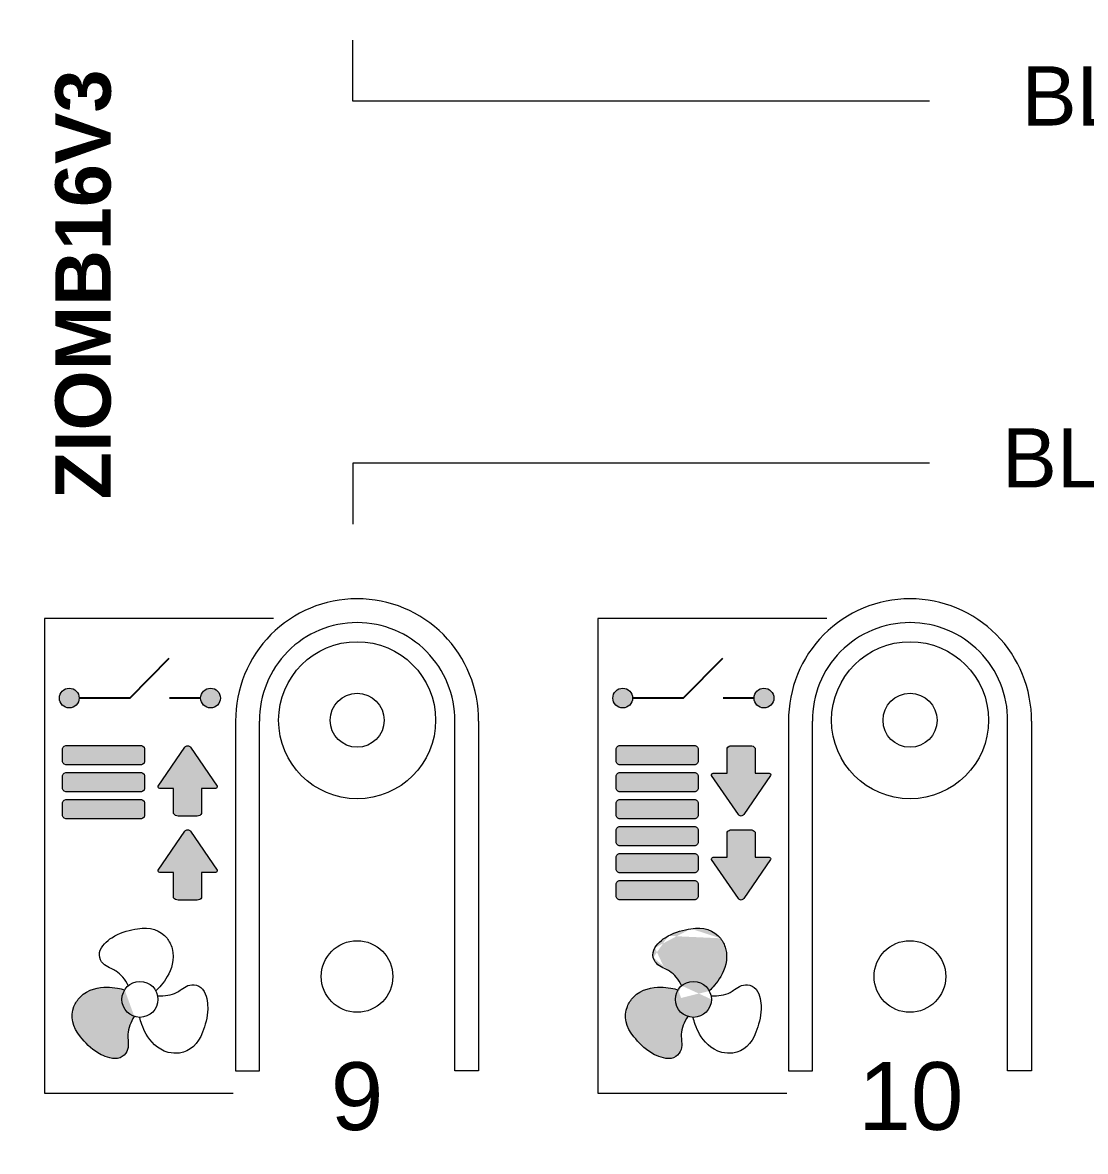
# Model space of a CAD drawing. Header units: millimetres. Extents: x -174 to 283928, y 1291 to 21053.
# Drawn here: x 9478.62 to 9505.51, y 20314.24 to 20342.79 of the extents above; entities that cross this region are included whole.
import ezdxf
from ezdxf.enums import TextEntityAlignment as Align

# ---------------------------------------------------------------- set-up
doc = ezdxf.new("R2010")
doc.units = ezdxf.units.MM
doc.layers.add('Enclosure', color=7, linetype='Continuous')
doc.layers.add('Serigraph', color=7, linetype='Continuous')
doc.styles.add('Arial', font='arial.ttf')
doc.styles.add('Arial Rounded', font='')
doc.styles.get('Arial Rounded').set_extended_font_data('Arial Rounded MT Bold')

# ---------------------------------------------------------------- blocks, each defined once
blk = doc.blocks.new('*U204')
at = {"ltscale": 2}
blk.add_lwpolyline([(0, 20), (0, -20), (839.99999645911, -20.00000000765696), (839.99999645911, 19.99999999234304), (0, 19.9999999996071)], dxfattribs=at)
for points in [[(140.2340403863927, 2.99999999886057), (156.2340403863927, 2.99999999886057, -0.414213562373095), (158.2340403863927, 0.9999999988605701), (158.2340403863927, -1.00000000113943, -0.414213562373095), (156.2340403863927, -3.00000000113943), (140.2340403863927, -3.00000000113943, -0.414213562373095), (138.2340403863927, -1.00000000113943), (138.2340403863927, 0.9999999988605701, -0.414213562373095)], [(165.2340403863927, 2.999999998632685), (181.2340403863927, 2.999999998632685, -0.414213562373095), (183.2340403863927, 0.9999999986326849), (183.2340403863927, -1.000000001367315, -0.414213562373095), (181.2340403863927, -3.000000001367315), (165.2340403863927, -3.000000001367315, -0.414213562373095), (163.2340403863927, -1.000000001367315), (163.2340403863927, 0.9999999986326849, -0.414213562373095)]]:
    blk.add_lwpolyline(points, format="xyb", close=True, dxfattribs=at)
blk = doc.blocks.new('ZIOMB16V3_ENCLOSURE')
at = {"layer": 'Enclosure', "lineweight": 9}
for points in [[(9.893908367378003, -13.65118074435239), (9.893908367378003, -22.49576568627188), (10.49771947618626, -22.49576568627188), (10.49771948797877, -13.65118074435239)], [(16.04117084787901, -13.65118074435239), (16.04117084787901, -22.49576568627188), (15.43735973907075, -22.49576568627188), (15.43735972727825, -13.65118074435239)], [(23.88193540856753, -13.65124333084375), (23.88193540856753, -22.49582827276325), (24.48574651737579, -22.49582827276325), (24.4857465291683, -13.65124333084375)], [(30.02919788906854, -13.65124333084375), (30.02919788906854, -22.49582827276325), (29.42538678026028, -22.49582827276325), (29.42538676846778, -13.65124333084375)]]:
    blk.add_lwpolyline(points, dxfattribs=at)
for centre, radius in [((12.96753960762851, -13.62925278795254), 1.986127310598921), ((26.95556664881804, -13.6293153744439), 1.986127310598921), ((12.96810700624098, -13.62981961123322), 0.6831023214353465), ((26.95613404743051, -13.62988219772458), 0.6831023214353465), ((12.96503388321696, -20.11148489316864), 0.9057641153867734), ((26.95306092440649, -20.11154747966001), 0.9057641153867734)]:
    blk.add_circle(centre, radius, dxfattribs=at)
for centre, radius, start, end in [((12.96753960762851, -13.62925278795163), 3.073709458669156, 90.04670820428187, 180.4087536669767), ((12.96753960762851, -13.62925278795163), 3.073709458669156, 359.5912463330233, 89.95329179571814), ((26.95556664881804, -13.62931537444299), 3.073709458669156, 90.04670820428187, 180.4087536669767), ((26.95556664881804, -13.62931537444299), 3.073709458669156, 359.5912463330233, 89.95329179571814), ((12.96810700624098, -13.62981961123322), 2.470484923534017, 90.07127225222281, 180.5087599232379), ((12.96697220901603, -13.62981961123322), 2.470484923534017, 359.491240076762, 89.92872774775113), ((26.95613404743051, -13.62988219772458), 2.470484923534017, 90.07127225222281, 180.5087599232379), ((26.95499925020556, -13.62988219772458), 2.470484923534017, 359.491240076762, 89.92872774775113)]:
    blk.add_arc(centre, radius, start, end, dxfattribs=at)
blk = doc.blocks.new('ZIOMB16V3_SERIGRAPH')
at = {"layer": 'Serigraph'}
h = blk.add_hatch(color=256, dxfattribs=at)
h.dxf.hatch_style = 1
h.paths.add_polyline_path([(4.967376213875467, -10.46367920590566, 1), (4.467376213875467, -10.46367920590566, 1)])
h = blk.add_hatch(color=256, dxfattribs=at)
h.dxf.hatch_style = 1
h.paths.add_polyline_path([(8.541085976743032, -10.46367920590566, 1), (8.041085976743032, -10.46367920590566, 1)])
h = blk.add_hatch(color=256, dxfattribs=at)
h.dxf.hatch_style = 1
h.paths.add_polyline_path([(18.96933118831657, -10.46367920589656, 1), (18.46933118831657, -10.46367920589656, 1)])
h = blk.add_hatch(color=256, dxfattribs=at)
h.dxf.hatch_style = 1
h.paths.add_polyline_path([(22.54304095118414, -10.46367920589656, 1), (22.04304095118414, -10.46367920589656, 1)])
h = blk.add_hatch(color=256, dxfattribs=at)
h.dxf.hatch_style = 1
h.paths.add_polyline_path([(4.664289180266678, -11.6620574665105), (4.664289180266678, -11.66204798410055, 0.3754197289689309), (4.549237462490509, -11.74220872247426), (4.549237462490509, -12.07479654692471, 0.37541972896893), (4.664289180266678, -12.15495728529842), (6.508691595785421, -12.15495729883716, 0.3754197289689313), (6.623743314738476, -12.07479656215239), (6.623783874097625, -11.74237219320113, 0.375870682602925), (6.508691603022271, -11.66204799763929)])
h = blk.add_hatch(color=256, dxfattribs=at)
h.dxf.hatch_style = 1
h.paths.add_polyline_path([(7.779673606134565, -11.70760707825067, 0.2593702651017204), (7.712050044771331, -11.66907223218479, 0.2593702650229525), (7.644426483436291, -11.70760707825067), (6.965961980830798, -12.69378299374986, 0.5254335897127645), (7.004406273511449, -12.74959008697735), (7.35794392239859, -12.74959008697735), (7.35794392239859, -13.38810419716284, 0.24962253170569), (7.47065453443156, -13.44811368981501), (7.712050044785428, -13.44811368981501), (7.953445555139296, -13.44811368981501, 0.24962253170569), (8.066156167172267, -13.38810419716284), (8.066156167172267, -12.74959008697735), (8.419693816059407, -12.74959008697735, 0.5254335897127645), (8.458138108740059, -12.69378299374986)])
h = blk.add_hatch(color=256, dxfattribs=at)
h.dxf.hatch_style = 1
h.paths.add_polyline_path([(20.51064657022653, -12.15495729882806, 0.3754197289689312), (20.62569828917958, -12.07479656214329), (20.62573884853873, -11.74237219319204, 0.3758706826029283), (20.51064657746338, -11.66204799763019), (18.66624415470778, -11.66205746650141), (18.66624415470778, -11.66204798409146, 0.3754197289689309), (18.55119243693161, -11.74220872246516), (18.55119243693161, -12.07479654691562, 0.3754197289689291), (18.66624415470778, -12.15495728528933)])
h = blk.add_hatch(color=256, dxfattribs=at)
h.dxf.hatch_style = 1
h.paths.add_polyline_path([(22.46009308316707, -12.42340292824084, 0.5254335897127662), (22.42164879048642, -12.36759583501336), (22.06811114159927, -12.36759583501336), (22.06811114159927, -11.72908172482786, 0.24962253170569), (21.9554005295663, -11.66907223217569), (21.71400501921244, -11.66907223217569), (21.47260950885857, -11.66907223217569, 0.24962253170569), (21.3598988968256, -11.72908172482786), (21.3598988968256, -12.36759583501336), (21.00636124793846, -12.36759583501336, 0.5254335897127645), (20.96791695525781, -12.42340292824084), (21.6463814578633, -13.40957884374003, 0.2593702651017236), (21.71400501922653, -13.44811368980592, 0.2593702650229525), (21.78162858056158, -13.40957884374003)])
h = blk.add_hatch(color=256, dxfattribs=at)
h.dxf.hatch_style = 1
h.paths.add_polyline_path([(6.508691588963756, -12.83778891882977, 0.3754197289689312), (6.623743307916811, -12.757628182145), (6.623783867275961, -12.42520381319375, 0.3758706826029283), (6.508691596200606, -12.3448796176319), (4.664289173445012, -12.34488908650311), (4.664289173445012, -12.34487960409316, 0.3754197289689311), (4.549237455668844, -12.42504034246687), (4.549237455668844, -12.75762816691733, 0.3754197289689291), (4.664289173445012, -12.83778890529103)])
h = blk.add_hatch(color=256, dxfattribs=at)
h.dxf.hatch_style = 1
h.paths.add_polyline_path([(20.51064656340486, -12.83778891882068, 0.3754197289689312), (20.62569828235792, -12.7576281821359), (20.62573884171706, -12.42520381318465, 0.3758706826029283), (20.51064657064171, -12.34487961762281), (18.66624414788612, -12.34488908649402), (18.66624414788612, -12.34487960408407, 0.3754197289689311), (18.55119243010995, -12.42504034245778), (18.55119243010995, -12.75762816690823, 0.3754197289689294), (18.66624414788612, -12.83778890528194)])
h = blk.add_hatch(color=256, dxfattribs=at)
h.dxf.hatch_style = 1
h.paths.add_polyline_path([(6.508691595787241, -13.52078742776595, 0.3754197289689313), (6.623743314740295, -13.44062669108118), (6.623783874099443, -13.10820232212992, 0.375870682602925), (6.508691603024089, -13.02787812656808), (4.664289180268497, -13.02788759543929), (4.664289180268497, -13.02787811302934, 0.3754197289689309), (4.549237462492329, -13.10803885140305), (4.549237462492329, -13.44062667585351, 0.3754197289689294), (4.664289180268497, -13.52078741422721)])
h = blk.add_hatch(color=256, dxfattribs=at)
h.dxf.hatch_style = 1
h.paths.add_polyline_path([(18.6662441547096, -13.0278875954302), (18.6662441547096, -13.02787811302025, 0.3754197289689311), (18.55119243693343, -13.10803885139395), (18.55119243693343, -13.44062667584441, 0.37541972896893), (18.6662441547096, -13.52078741421812), (20.51064657022835, -13.52078742775686, 0.3754197289689312), (20.6256982891814, -13.44062669107208), (20.62573884854055, -13.10820232212083, 0.3758706826029281), (20.5106465774652, -13.02787812655899)])
h = blk.add_hatch(color=256, dxfattribs=at)
h.dxf.hatch_style = 1
h.paths.add_polyline_path([(7.779673606134565, -13.83344287341717, 0.2593702651017204), (7.712050044771331, -13.79490802735128, 0.2593702650229525), (7.644426483436291, -13.83344287341717), (6.965961980830798, -14.81961878891636, 0.5254335897127645), (7.004406273511449, -14.87542588214384), (7.35794392239859, -14.87542588214384), (7.35794392239859, -15.51393999232934, 0.24962253170569), (7.47065453443156, -15.57394948498151), (7.712050044785428, -15.57394948498151), (7.953445555139296, -15.57394948498151, 0.24962253170569), (8.066156167172267, -15.51393999232934), (8.066156167172267, -14.87542588214384), (8.419693816059407, -14.87542588214384, 0.5254335897127645), (8.458138108740059, -14.81961878891636)])
h = blk.add_hatch(color=256, dxfattribs=at)
h.dxf.hatch_style = 1
h.paths.add_polyline_path([(20.51064656340668, -14.20361904774947, 0.3754197289689313), (20.62569828235973, -14.12345831106469), (20.62573884171889, -13.79103394211344, 0.375870682602925), (20.51064657064353, -13.7107097465516), (18.66624414788794, -13.71071921542281), (18.66624414788794, -13.71070973301286, 0.3754197289689309), (18.55119243011177, -13.79087047138657), (18.55119243011177, -14.12345829583702, 0.37541972896893), (18.66624414788794, -14.20361903421073)])
h = blk.add_hatch(color=256, dxfattribs=at)
h.dxf.hatch_style = 1
h.paths.add_polyline_path([(22.46009308316707, -14.54923872340734, 0.5254335897127662), (22.42164879048642, -14.49343163017985), (22.06811114159927, -14.49343163017985), (22.06811114159927, -13.85491751999436, 0.24962253170569), (21.9554005295663, -13.79490802734219), (21.71400501921244, -13.79490802734219), (21.47260950885857, -13.79490802734219, 0.24962253170569), (21.3598988968256, -13.85491751999436), (21.3598988968256, -14.49343163017985), (21.00636124793846, -14.49343163017985, 0.5254335897127645), (20.96791695525781, -14.54923872340734), (21.6463814578633, -15.53541463890653, 0.2593702651017236), (21.71400501922653, -15.57394948497242, 0.2593702650229525), (21.78162858056158, -15.53541463890653)])
h = blk.add_hatch(color=256, dxfattribs=at)
h.dxf.hatch_style = 1
h.paths.add_polyline_path([(20.51064657023017, -14.88661755668565, 0.3754197289689312), (20.62569828918322, -14.80645682000087), (20.62573884854237, -14.47403245104962, 0.3758706826029283), (20.51064657746701, -14.39370825548778), (18.66624415471142, -14.39371772435899), (18.66624415471142, -14.39370824194904, 0.3754197289689309), (18.55119243693525, -14.47386898032275), (18.55119243693525, -14.8064568047732, 0.3754197289689291), (18.66624415471142, -14.88661754314691)])
h = blk.add_hatch(color=256, dxfattribs=at)
h.dxf.hatch_style = 1
h.paths.add_polyline_path([(20.51064657705365, -15.56961606562183, 0.3754197289689312), (20.6256982960067, -15.48945532893705), (20.62573885536585, -15.1570309599858, 0.3758706826029283), (20.5106465842905, -15.07670676442396), (18.6662441615349, -15.07671623329517), (18.6662441615349, -15.07670675088522, 0.3754197289689311), (18.55119244375874, -15.15686748925893), (18.55119244375874, -15.48945531370938, 0.3754197289689291), (18.6662441615349, -15.56961605208309)])
h = blk.add_hatch(color=256, dxfattribs=at)
h.dxf.hatch_style = 1
edge = h.paths.add_edge_path()
edge.add_spline(control_points=[(21.04267775770268, -17.72853648166639), (20.99751585177546, -17.77987286821664), (20.95616555141032, -17.82429383774726), (20.9144955668944, -17.86444559575031)], knot_values=[10, 10, 10, 10, 11, 11, 11, 11], degree=3, periodic=0)
edge.add_arc((20.5067116187015, -18.08591536608602), 0.4552845050672384, 0, 27.62567847781071, ccw=False)
edge.add_arc((20.5067116187015, -18.08591536608602), 0.4552845050672384, -180, 0, ccw=False)
edge.add_arc((20.5067116187015, -18.08591536608602), 0.4552845050672384, 130.5380757289573, 180, ccw=False)
edge.add_spline(control_points=[(20.21079798394339, -17.73991088444129), (20.21054587257959, -17.73938870542335), (20.2102933464339, -17.7388667706293), (20.21004039990566, -17.73834508335787)], knot_values=[-0.003391262815385, -0.003391262815385, -0.003391262815385, -0.0033912628115293, 0, 0, 0, 0], degree=3, periodic=0)
edge.add_spline(control_points=[(20.21004039990566, -17.73834508335787), (20.13545268964754, -17.58451233740672), (20.02431206177925, -17.45220206279302), (19.90184567468986, -17.37189854678692)], knot_values=[0, 0, 0, 0, 1, 1, 1, 1], degree=3, periodic=0)
edge.add_spline(control_points=[(19.49267175044042, -17.02891503224711), (19.53194143895371, -17.19220355249055), (19.66425171022547, -17.25338382347237), (19.78019183064043, -17.30817791853243)], knot_values=[2, 2, 2, 2, 3, 3, 3, 3], degree=3, periodic=0)
edge.add_spline(control_points=[(19.53194143895371, -16.78098321899071), (19.48526237524902, -16.86315672021121), (19.4709728659518, -16.94670624828652), (19.49267175044042, -17.02891503224711)], knot_values=[3, 3, 3, 3, 4, 4, 4, 4], degree=3, periodic=0)
edge.add_spline(control_points=[(19.87203176023013, -16.47984503396876), (19.78089748543834, -16.53015822106155), (19.61584379230953, -16.63628870267277), (19.53194143895371, -16.78098321899071)], knot_values=[4, 4, 4, 4, 5, 5, 5, 5], degree=3, periodic=0)
edge.add_spline(control_points=[(20.44622305481016, -16.29965608131462), (20.26345846676031, -16.33236318119927), (20.0517267499863, -16.38045355567848), (19.87203176023013, -16.47984503396876)], knot_values=[5, 5, 5, 5, 6, 6, 6, 6], degree=3, periodic=0)
edge.add_spline(control_points=[(21.19202959191444, -16.54169567700793), (21.02630656680412, -16.33236318119927), (20.75392382167956, -16.24383878679711), (20.44622305481016, -16.29965608131462)], knot_values=[6, 6, 6, 6, 7, 7, 7, 7], degree=3, periodic=0)
edge.add_spline(control_points=[(21.19202959191444, -16.54169567700793), (21.24784688502132, -16.61250813598164), (21.29420840407511, -16.70484306629279), (21.32056461011234, -16.7959783834469)], knot_values=[7, 7, 7, 7, 8, 8, 8, 8], degree=3, periodic=0)
edge.add_spline(control_points=[(21.32056461011234, -16.7959783834469), (21.39928040083396, -17.07506485603264), (21.29763082975842, -17.33813296470563), (21.19788652658917, -17.51059499732238)], knot_values=[8, 8, 8, 8, 9, 9, 9, 9], degree=3, periodic=0)
edge.add_spline(control_points=[(21.19788652658917, -17.51059499732238), (21.15360668913672, -17.58708797741948), (21.10159993184243, -17.65994683530627), (21.04267775770268, -17.72853648166639)], knot_values=[9, 9, 9, 9, 10, 10, 10, 10], degree=3, periodic=0)
h = blk.add_hatch(color=256, dxfattribs=at)
h.dxf.hatch_style = 1
edge = h.paths.add_edge_path()
edge.add_spline(control_points=[(4.990407536897237, -18.02794581244254), (4.924958056041759, -18.09582980400429), (4.86808228076461, -18.18177855839369), (4.835375181705786, -18.26603374126827)], knot_values=[7, 7, 7, 7, 8, 8, 8, 8], degree=3, periodic=0)
edge.add_spline(control_points=[(4.835375181705786, -18.26603374126827), (4.736654077967613, -18.51445951288335), (4.796952278928528, -18.79474559862521), (4.998698980563858, -19.03251598279186)], knot_values=[6, 6, 6, 6, 7, 7, 7, 7], degree=3, periodic=0)
edge.add_spline(control_points=[(4.998698980563858, -19.03251598279186), (5.117919355664071, -19.17530523115621), (5.265189508274489, -19.33450095357168), (5.441426789608158, -19.4402786077828)], knot_values=[5, 5, 5, 5, 6, 6, 6, 6], degree=3, periodic=0)
edge.add_spline(control_points=[(5.441426789608158, -19.4402786077828), (5.529986464512604, -19.49352026228755), (5.705554412011224, -19.58398520738339), (5.870923571525054, -19.58398520738339)], knot_values=[4, 4, 4, 4, 5, 5, 5, 5], degree=3, periodic=0)
edge.add_spline(control_points=[(5.870923571525054, -19.58398520738339), (5.966539794230812, -19.58398520738339), (6.045784826037562, -19.55501807792845), (6.106259440693974, -19.49507270284286)], knot_values=[3, 3, 3, 3, 4, 4, 4, 4], degree=3, periodic=0)
edge.add_spline(control_points=[(6.106259440693974, -19.49507270284286), (6.227386135089091, -19.37758117898576), (6.214789145875328, -19.23355703472609), (6.204452354156272, -19.10572766807874)], knot_values=[2, 2, 2, 2, 3, 3, 3, 3], degree=3, periodic=0)
edge.add_spline(control_points=[(6.204452354156272, -19.10572766807874), (6.199970395493437, -19.0579901209978), (6.196195142419582, -19.01078181501563), (6.19859436867182, -18.96823083069941)], knot_values=[1, 1, 1, 1, 2, 2, 2, 2], degree=3, periodic=0)
edge.add_spline(control_points=[(6.19859436867182, -18.96823083069941), (6.207732598074472, -18.82163104642697), (6.267184013298901, -18.66003609769925), (6.361918167529438, -18.51823476605224)], knot_values=[0, 0, 0, 0, 1, 1, 1, 1], degree=3, periodic=0)
edge.add_arc((6.504756644260397, -18.08591536609512), 0.4552845050672384, 148.0041039167228, 251.7168284288103, ccw=False)
edge.add_spline(control_points=[(6.11863620653321, -17.84467899212834), (6.063668722590137, -17.82938537811626), (6.003373127608027, -17.81479443894679), (5.937784361941339, -17.80139533956318)], knot_values=[10, 10, 10, 10, 10.996754785895, 10.996754785895, 10.996754785895, 10.996754785895], degree=3, periodic=0)
edge.add_spline(control_points=[(5.937784361941339, -17.80139533956318), (5.848377901300409, -17.78484773455167), (5.758936157921197, -17.7769444008147), (5.671258551491518, -17.7769444008147)], knot_values=[9, 9, 9, 9, 10, 10, 10, 10], degree=3, periodic=0)
edge.add_spline(control_points=[(5.671258551491518, -17.7769444008147), (5.471769945153028, -17.7769444008147), (5.192683479617699, -17.81984821252919), (4.990407536897237, -18.02794581244254)], knot_values=[8, 8, 8, 8, 9, 9, 9, 9], degree=3, periodic=0)
h = blk.add_hatch(color=256, dxfattribs=at)
h.dxf.hatch_style = 1
edge = h.paths.add_edge_path()
edge.add_spline(control_points=[(18.99236251133834, -18.02794581243344), (18.92691303048286, -18.0958298039952), (18.87003725520571, -18.18177855838459), (18.83733015614689, -18.26603374125918)], knot_values=[7, 7, 7, 7, 8, 8, 8, 8], degree=3, periodic=0)
edge.add_spline(control_points=[(18.83733015614689, -18.26603374125918), (18.73860905240872, -18.51445951287425), (18.79890725336963, -18.79474559861612), (19.00065395500496, -19.03251598278277)], knot_values=[6, 6, 6, 6, 7, 7, 7, 7], degree=3, periodic=0)
edge.add_spline(control_points=[(19.00065395500496, -19.03251598278277), (19.11987433010517, -19.17530523114712), (19.26714448271559, -19.33450095356258), (19.44338176404926, -19.4402786077737)], knot_values=[5, 5, 5, 5, 6, 6, 6, 6], degree=3, periodic=0)
edge.add_spline(control_points=[(19.44338176404926, -19.4402786077737), (19.53194143895371, -19.49352026227845), (19.70750938645233, -19.5839852073743), (19.87287854596616, -19.5839852073743)], knot_values=[4, 4, 4, 4, 5, 5, 5, 5], degree=3, periodic=0)
edge.add_spline(control_points=[(19.87287854596616, -19.5839852073743), (19.96849476867192, -19.5839852073743), (20.04773980047866, -19.55501807791936), (20.10821441513508, -19.49507270283376)], knot_values=[3, 3, 3, 3, 4, 4, 4, 4], degree=3, periodic=0)
edge.add_spline(control_points=[(20.10821441513508, -19.49507270283376), (20.2293411095302, -19.37758117897667), (20.21674412031643, -19.23355703471699), (20.20640732859738, -19.10572766806964)], knot_values=[2, 2, 2, 2, 3, 3, 3, 3], degree=3, periodic=0)
edge.add_spline(control_points=[(20.20640732859738, -19.10572766806964), (20.20192536993454, -19.0579901209887), (20.19815011686069, -19.01078181500654), (20.20054934311293, -18.96823083069032)], knot_values=[1, 1, 1, 1, 2, 2, 2, 2], degree=3, periodic=0)
edge.add_spline(control_points=[(20.20054934311293, -18.96823083069032), (20.20968757251558, -18.82163104641788), (20.26913898774001, -18.66003609769015), (20.36387314197054, -18.51823476604315)], knot_values=[0, 0, 0, 0, 1, 1, 1, 1], degree=3, periodic=0)
edge.add_arc((20.5067116187015, -18.08591536608602), 0.4552845050672384, 148.0041039167228, 251.7168284288103, ccw=False)
edge.add_spline(control_points=[(20.12059118097432, -17.84467899211924), (20.06562369703124, -17.82938537810716), (20.00532810204914, -17.81479443893769), (19.93973933638244, -17.80139533955409)], knot_values=[10, 10, 10, 10, 10.996754785895, 10.996754785895, 10.996754785895, 10.996754785895], degree=3, periodic=0)
edge.add_spline(control_points=[(19.93973933638244, -17.80139533955409), (19.85033287574151, -17.78484773454258), (19.7608911323623, -17.7769444008056), (19.67321352593262, -17.7769444008056)], knot_values=[9, 9, 9, 9, 10, 10, 10, 10], degree=3, periodic=0)
edge.add_spline(control_points=[(19.67321352593262, -17.7769444008056), (19.47372491959413, -17.7769444008056), (19.1946384540588, -17.8198482125201), (18.99236251133834, -18.02794581243344)], knot_values=[8, 8, 8, 8, 9, 9, 9, 9], degree=3, periodic=0)
at = {"layer": 'Serigraph', "lineweight": 5}
for p, q in [((11.89281713500403, 4.634672787869419), (11.89281713500403, 6.176523343039207)), ((26.48296518691204, 4.634672787869419), (11.89281713500403, 4.634672787869419)), ((26.48296518691204, -4.521180543175261), (11.89281713500403, -4.521180543175261)), ((11.89281713500403, -4.521180543175261), (11.89281713500403, -6.063066376122889))]:
    blk.add_line(p, q, dxfattribs=at)
for points in [[(9.883665907650991, -8.453550948488754), (4.091473912508263, -8.453550948488754), (4.091473912508263, -20.45536303462197), (8.866181133942517, -20.45536303462197)], [(23.88561973583137, -8.45355094847966), (18.09342888694937, -8.45355094847966), (18.09342888694937, -20.45536303461287), (22.86813610838271, -20.45536303461287)], [(6.20808542546456, -17.73834508336696), (6.20808542546456, -17.73834508336696)], [(20.21004039990566, -17.73834508335787), (20.21004039990566, -17.73834508335787)], [(6.960772096674191, -17.99453305775952), (6.960772096674191, -17.99453305775952)], [(20.9627270711153, -17.99453305775043), (20.9627270711153, -17.99453305775043)]]:
    blk.add_lwpolyline(points, dxfattribs=at)
at = {"layer": 'Serigraph'}
for points in [[(7.238306121694222, -9.462072785707477), (6.245844081412543, -10.46367920590475), (4.967376213875467, -10.46367920590566)], [(21.24026109613533, -9.46207278569838), (20.24779905585365, -10.46367920589566), (18.96933118831657, -10.46367920589656)], [(8.041085976743032, -10.46367920590566), (7.254801762966963, -10.46367920590566)], [(22.04304095118414, -10.46367920589656), (21.25675673740807, -10.46367920589656)]]:
    blk.add_lwpolyline(points, dxfattribs=at)
at = {"layer": 'Serigraph', "lineweight": 5}
for points in [[(4.664289180266678, -12.15495728529842), (4.664289180266678, -12.15495728529842, -0.3754197289689309), (4.549237462490509, -12.07479654692471), (4.549237462490509, -11.74220872247426), (4.549237462490509, -11.74220872247426, -0.3754197289689309), (4.664289180266678, -11.66204798410055), (4.664289180266678, -11.6620574665105), (6.508691603022271, -11.66204799763929, -0.3754197289689309), (6.623743319621552, -11.74220873770193), (6.623783894041026, -11.74220873770193), (6.623743314738476, -12.07479656215239, -0.3754197289689309), (6.508691595785421, -12.15495729883716), (4.664289173029828, -12.15495728529842)], [(7.712050044771331, -11.66907223218479, -0.2593702651017197), (7.779673606134565, -11.70760707825067), (8.458138108740059, -12.69378299374986, -0.5254335897127634), (8.419693816059407, -12.74959008697735), (8.066156167172267, -12.74959008697735), (8.066156167172267, -13.38810419716284, -0.2496225317056901), (7.953445555139296, -13.44811368981501), (7.712050044785428, -13.44811368981501), (7.47065453443156, -13.44811368981501, -0.2496225317056901), (7.35794392239859, -13.38810419716284), (7.35794392239859, -12.74959008697735), (7.004406273511449, -12.74959008697735, -0.5254335897127634), (6.965961980830798, -12.69378299374986), (7.644426483436291, -11.70760707825067, -0.2593702650229485), (7.712050044771331, -11.66907223218479)], [(18.66624415470778, -12.15495728528933), (18.66624415470778, -12.15495728528933, -0.3754197289689309), (18.55119243693161, -12.07479654691562), (18.55119243693161, -11.74220872246516), (18.55119243693161, -11.74220872246516, -0.3754197289689309), (18.66624415470778, -11.66204798409146), (18.66624415470778, -11.66205746650141), (20.51064657746338, -11.66204799763019, -0.3754197289689309), (20.62569829406266, -11.74220873769283), (20.62573886848213, -11.74220873769283), (20.62569828917958, -12.07479656214329, -0.3754197289689309), (20.51064657022653, -12.15495729882806), (18.66624414747093, -12.15495728528933)], [(21.71400501922653, -13.44811368980592, -0.2593702651017197), (21.6463814578633, -13.40957884374003), (20.96791695525781, -12.42340292824084, -0.5254335897127634), (21.00636124793846, -12.36759583501336), (21.3598988968256, -12.36759583501336), (21.3598988968256, -11.72908172482786, -0.2496225317056901), (21.47260950885857, -11.66907223217569), (21.71400501921244, -11.66907223217569), (21.9554005295663, -11.66907223217569, -0.2496225317056901), (22.06811114159927, -11.72908172482786), (22.06811114159927, -12.36759583501336), (22.42164879048642, -12.36759583501336, -0.5254335897127634), (22.46009308316707, -12.42340292824084), (21.78162858056158, -13.40957884374003, -0.2593702650229485), (21.71400501922653, -13.44811368980592)], [(4.664289173445012, -12.83778890529103), (4.664289173445012, -12.83778890529103, -0.3754197289689309), (4.549237455668844, -12.75762816691733), (4.549237455668844, -12.42504034246687), (4.549237455668844, -12.42504034246687, -0.3754197289689309), (4.664289173445012, -12.34487960409316), (4.664289173445012, -12.34488908650311), (6.508691596200606, -12.3448796176319, -0.3754197289689309), (6.623743312799887, -12.42504035769454), (6.62378388721936, -12.42504035769454), (6.623743307916811, -12.757628182145, -0.3754197289689309), (6.508691588963756, -12.83778891882977), (4.664289166208163, -12.83778890529103)], [(18.66624414788612, -12.83778890528194), (18.66624414788612, -12.83778890528194, -0.3754197289689309), (18.55119243010995, -12.75762816690823), (18.55119243010995, -12.42504034245778), (18.55119243010995, -12.42504034245778, -0.3754197289689309), (18.66624414788612, -12.34487960408407), (18.66624414788612, -12.34488908649402), (20.51064657064171, -12.34487961762281, -0.3754197289689309), (20.62569828724099, -12.42504035768545), (20.62573886166047, -12.42504035768545), (20.62569828235792, -12.7576281821359, -0.3754197289689309), (20.51064656340486, -12.83778891882068), (18.66624414064927, -12.83778890528194)], [(4.664289180268497, -13.52078741422721), (4.664289180268497, -13.52078741422721, -0.3754197289689309), (4.549237462492329, -13.44062667585351), (4.549237462492329, -13.10803885140305), (4.549237462492329, -13.10803885140305, -0.3754197289689309), (4.664289180268497, -13.02787811302934), (4.664289180268497, -13.02788759543929), (6.508691603024089, -13.02787812656808, -0.3754197289689309), (6.623743319623372, -13.10803886663072), (6.623783894042844, -13.10803886663072), (6.623743314740295, -13.44062669108118, -0.3754197289689309), (6.508691595787241, -13.52078742776595), (4.664289173031647, -13.52078741422721)], [(18.6662441547096, -13.52078741421812), (18.6662441547096, -13.52078741421812, -0.3754197289689309), (18.55119243693343, -13.44062667584441), (18.55119243693343, -13.10803885139395), (18.55119243693343, -13.10803885139395, -0.3754197289689309), (18.6662441547096, -13.02787811302025), (18.6662441547096, -13.0278875954302), (20.5106465774652, -13.02787812655899, -0.3754197289689309), (20.62569829406448, -13.10803886662162), (20.62573886848395, -13.10803886662162), (20.6256982891814, -13.44062669107208, -0.3754197289689309), (20.51064657022835, -13.52078742775686), (18.66624414747275, -13.52078741421812)], [(7.712050044771331, -13.79490802735128, -0.2593702651017197), (7.779673606134565, -13.83344287341717), (8.458138108740059, -14.81961878891636, -0.5254335897127634), (8.419693816059407, -14.87542588214384), (8.066156167172267, -14.87542588214384), (8.066156167172267, -15.51393999232934, -0.2496225317056901), (7.953445555139296, -15.57394948498151), (7.712050044785428, -15.57394948498151), (7.47065453443156, -15.57394948498151, -0.2496225317056901), (7.35794392239859, -15.51393999232934), (7.35794392239859, -14.87542588214384), (7.004406273511449, -14.87542588214384, -0.5254335897127634), (6.965961980830798, -14.81961878891636), (7.644426483436291, -13.83344287341717, -0.2593702650229485), (7.712050044771331, -13.79490802735128)], [(18.66624414788794, -14.20361903421073), (18.66624414788794, -14.20361903421073, -0.3754197289689309), (18.55119243011177, -14.12345829583702), (18.55119243011177, -13.79087047138657), (18.55119243011177, -13.79087047138657, -0.3754197289689309), (18.66624414788794, -13.71070973301286), (18.66624414788794, -13.71071921542281), (20.51064657064353, -13.7107097465516, -0.3754197289689309), (20.62569828724281, -13.79087048661424), (20.62573886166228, -13.79087048661424), (20.62569828235973, -14.12345831106469, -0.3754197289689309), (20.51064656340668, -14.20361904774947), (18.66624414065109, -14.20361903421073)], [(21.71400501922653, -15.57394948497242, -0.2593702651017197), (21.6463814578633, -15.53541463890653), (20.96791695525781, -14.54923872340734, -0.5254335897127634), (21.00636124793846, -14.49343163017985), (21.3598988968256, -14.49343163017985), (21.3598988968256, -13.85491751999436, -0.2496225317056901), (21.47260950885857, -13.79490802734219), (21.71400501921244, -13.79490802734219), (21.9554005295663, -13.79490802734219, -0.2496225317056901), (22.06811114159927, -13.85491751999436), (22.06811114159927, -14.49343163017985), (22.42164879048642, -14.49343163017985, -0.5254335897127634), (22.46009308316707, -14.54923872340734), (21.78162858056158, -15.53541463890653, -0.2593702650229485), (21.71400501922653, -15.57394948497242)], [(18.66624415471142, -14.88661754314691), (18.66624415471142, -14.88661754314691, -0.3754197289689309), (18.55119243693525, -14.8064568047732), (18.55119243693525, -14.47386898032275), (18.55119243693525, -14.47386898032275, -0.3754197289689309), (18.66624415471142, -14.39370824194904), (18.66624415471142, -14.39371772435899), (20.51064657746701, -14.39370825548778, -0.3754197289689309), (20.6256982940663, -14.47386899555042), (20.62573886848577, -14.47386899555042), (20.62569828918322, -14.80645682000087, -0.3754197289689309), (20.51064657023017, -14.88661755668565), (18.66624414747457, -14.88661754314691)], [(18.6662441615349, -15.56961605208309), (18.6662441615349, -15.56961605208309, -0.3754197289689309), (18.55119244375874, -15.48945531370938), (18.55119244375874, -15.15686748925893), (18.55119244375874, -15.15686748925893, -0.3754197289689309), (18.6662441615349, -15.07670675088522), (18.6662441615349, -15.07671623329517), (20.5106465842905, -15.07670676442396, -0.3754197289689309), (20.62569830088978, -15.1568675044866), (20.62573887530925, -15.1568675044866), (20.6256982960067, -15.48945532893705, -0.3754197289689309), (20.51064657705365, -15.56961606562183), (18.66624415429805, -15.56961605208309)]]:
    blk.add_lwpolyline(points, format="xyb", dxfattribs=at)
for centre, radius in [((4.717376213875467, -10.46367920590566), 0.25), ((8.291085976743032, -10.46367920590566), 0.25), ((18.71933118831657, -10.46367920589656), 0.25), ((22.29304095118414, -10.46367920589656), 0.25), ((6.504756644260397, -18.08591536609512), 0.4552845050672384), ((20.5067116187015, -18.08591536608602), 0.4552845050672384)]:
    blk.add_circle(centre, radius, dxfattribs=at)
for points, knots in [([(6.208843009502287, -17.73991088445038), (6.208590898138481, -17.73938870543245), (6.208338371992795, -17.73886677063839), (6.20808542546456, -17.73834508336696), (6.133497715206431, -17.58451233741581), (6.02235708733815, -17.45220206280211), (5.899890700248761, -17.37189854679602), (5.863690610029153, -17.34847080750407), (5.821139626787952, -17.32832436302325), (5.778236856199328, -17.30817791854153), (5.662296735784366, -17.25338382348147), (5.529986464512604, -17.19220355249965), (5.490716775999316, -17.02891503225621), (5.469017891510703, -16.94670624829561), (5.483307400807916, -16.8631567202203), (5.529986464512604, -16.7809832189998), (5.613888817868428, -16.63628870268186), (5.778942510997238, -16.53015822107065), (5.870076785789023, -16.47984503397785), (6.049771775545195, -16.38045355568758), (6.261503492319206, -16.33236318120836), (6.444268080369056, -16.29965608132372), (6.751968847238457, -16.24383878680621), (7.024351592363018, -16.33236318120836), (7.190074617473327, -16.54169567701703), (7.245891910580213, -16.61250813599074), (7.292253429634001, -16.70484306630189), (7.318609635671237, -16.795978383456), (7.397325426392852, -17.07506485604173), (7.295675855317312, -17.33813296471473), (7.195931552148068, -17.51059499733148), (7.151651714695617, -17.58708797742858), (7.099644957401325, -17.65994683531537), (7.040722783261571, -17.72853648167549), (6.995560877334355, -17.77987286822574), (6.954210576969218, -17.82429383775635), (6.912540592453296, -17.8644455957594), (6.911470216232827, -17.86547697331954), (6.9103996290778, -17.8665055339645), (6.909329041922773, -17.86753409460945), (6.90821499261483, -17.86860441127575), (6.907100943306888, -17.86967472794205), (6.905986893998942, -17.87074504460835)], [-0.003391262815385, -0.003391262815385, -0.003391262815385, -0.0033912628115293, 0, 0, 0, 1, 1, 1, 2, 2, 2, 3, 3, 3, 4, 4, 4, 5, 5, 5, 6, 6, 6, 7, 7, 7, 8, 8, 8, 9, 9, 9, 10, 10, 10, 11, 11, 11, 11.02568698387983, 11.02568698387983, 11.02568698387983, 11.0524167708765, 11.0524167708765, 11.0524167708765, 11.0524167708765]), ([(20.21079798394339, -17.73991088444129), (20.21054587257959, -17.73938870542335), (20.2102933464339, -17.7388667706293), (20.21004039990566, -17.73834508335787), (20.13545268964754, -17.58451233740672), (20.02431206177925, -17.45220206279302), (19.90184567468986, -17.37189854678692), (19.86564558447026, -17.34847080749498), (19.82309460122906, -17.32832436301416), (19.78019183064043, -17.30817791853243), (19.66425171022547, -17.25338382347237), (19.53194143895371, -17.19220355249055), (19.49267175044042, -17.02891503224711), (19.4709728659518, -16.94670624828652), (19.48526237524902, -16.86315672021121), (19.53194143895371, -16.78098321899071), (19.61584379230953, -16.63628870267277), (19.78089748543834, -16.53015822106155), (19.87203176023013, -16.47984503396876), (20.0517267499863, -16.38045355567848), (20.26345846676031, -16.33236318119927), (20.44622305481016, -16.29965608131462), (20.75392382167956, -16.24383878679711), (21.02630656680412, -16.33236318119927), (21.19202959191444, -16.54169567700793), (21.24784688502132, -16.61250813598164), (21.29420840407511, -16.70484306629279), (21.32056461011234, -16.7959783834469), (21.39928040083396, -17.07506485603264), (21.29763082975842, -17.33813296470563), (21.19788652658917, -17.51059499732238), (21.15360668913672, -17.58708797741948), (21.10159993184243, -17.65994683530627), (21.04267775770268, -17.72853648166639), (20.99751585177546, -17.77987286821664), (20.95616555141032, -17.82429383774726), (20.9144955668944, -17.86444559575031), (20.91342519067393, -17.86547697331045), (20.91235460351891, -17.8665055339554), (20.91128401636388, -17.86753409460036), (20.91016996705594, -17.86860441126666), (20.90905591774799, -17.86967472793296), (20.90794186844005, -17.87074504459926)], [-0.003391262815385, -0.003391262815385, -0.003391262815385, -0.0033912628115293, 0, 0, 0, 1, 1, 1, 2, 2, 2, 3, 3, 3, 4, 4, 4, 5, 5, 5, 6, 6, 6, 7, 7, 7, 8, 8, 8, 9, 9, 9, 10, 10, 10, 11, 11, 11, 11.02568698387983, 11.02568698387983, 11.02568698387983, 11.0524167708765, 11.0524167708765, 11.0524167708765, 11.0524167708765]), ([(6.950613710171182, -17.99374456089683), (6.95399989237103, -17.99402341481365), (6.957386022662376, -17.99428668451966), (6.960772096674191, -17.99453305775952), (7.130977103854092, -18.00691729946376), (7.301039910157669, -17.97660942589229), (7.431938875175546, -17.91165390174157), (7.470713523524863, -17.89133104356116), (7.508783598912486, -17.86515125055686), (7.548406114815407, -17.83706618959897), (7.653514481729416, -17.76487770376954), (7.772557355719073, -17.68132817569332), (7.934681541451027, -17.72853648167549), (8.016149385814968, -17.75041178041212), (8.080928494629914, -17.80467663437341), (8.128983585155765, -17.88752050765217), (8.211334599502607, -18.03087427985358), (8.221000968482713, -18.22676405176227), (8.21944962967882, -18.33134209281726), (8.21599081954355, -18.53615839791948), (8.151035297034467, -18.74393845317374), (8.088337869820862, -18.91915253950284), (7.982207390891744, -19.2128813491465), (7.769981715771791, -19.40531341254447), (7.506207958964751, -19.44355990259302), (7.416095843544098, -19.45753186759268), (7.312893831952351, -19.45044003687346), (7.221758517100169, -19.42789436607856), (6.941296024743678, -19.35690549340617), (6.763683781525287, -19.13674119644858), (6.663761999723648, -18.96463199123011), (6.620681775398223, -18.88778618373473), (6.583493768485822, -18.80596550991342), (6.552974199245909, -18.71962864538474), (6.530428529021263, -18.65626084452944), (6.513034138691182, -18.59800904095957), (6.499416059695249, -18.54116854698552)], [-0.0198940916481562, -0.0198940916481562, -0.0198940916481562, -0.0198940916481562, 0, 0, 0, 1, 1, 1, 2, 2, 2, 3, 3, 3, 4, 4, 4, 5, 5, 5, 6, 6, 6, 7, 7, 7, 8, 8, 8, 9, 9, 9, 10, 10, 10, 11, 11, 11, 11]), ([(20.95256868461229, -17.99374456088773), (20.95595486681213, -17.99402341480456), (20.95934099710348, -17.99428668451057), (20.9627270711153, -17.99453305775043), (21.1329320782952, -18.00691729945467), (21.30299488459877, -17.9766094258832), (21.43389384961665, -17.91165390173248), (21.47266849796597, -17.89133104355207), (21.51073857335359, -17.86515125054777), (21.55036108925651, -17.83706618958987), (21.65546945617052, -17.76487770376045), (21.77451233016018, -17.68132817568423), (21.93663651589213, -17.72853648166639), (22.01810436025607, -17.75041178040303), (22.08288346907102, -17.80467663436431), (22.13093855959687, -17.88752050764307), (22.21328957394371, -18.03087427984448), (22.22295594292382, -18.22676405175318), (22.22140460411992, -18.33134209280817), (22.21794579398466, -18.53615839791038), (22.15299027147557, -18.74393845316464), (22.09029284426197, -18.91915253949375), (21.98416236533285, -19.2128813491374), (21.7719366902129, -19.40531341253538), (21.50816293340586, -19.44355990258393), (21.41805081798521, -19.45753186758358), (21.31484880639346, -19.45044003686436), (21.22371349154128, -19.42789436606947), (20.94325099918478, -19.35690549339708), (20.76563875596639, -19.13674119643949), (20.66571697416475, -18.96463199122101), (20.62263674983933, -18.88778618372564), (20.58544874292693, -18.80596550990432), (20.55492917368701, -18.71962864537565), (20.53238350346237, -18.65626084452035), (20.51498911313229, -18.59800904095047), (20.50137103413636, -18.54116854697642)], [-0.0198940916481562, -0.0198940916481562, -0.0198940916481562, -0.0198940916481562, 0, 0, 0, 1, 1, 1, 2, 2, 2, 3, 3, 3, 4, 4, 4, 5, 5, 5, 6, 6, 6, 7, 7, 7, 8, 8, 8, 9, 9, 9, 10, 10, 10, 11, 11, 11, 11]), ([(6.361930139351897, -18.51821684660373), (6.361926148681959, -18.51822281971837), (6.361922158074321, -18.51822879286757), (6.361918167529438, -18.51823476605224), (6.267184013298901, -18.66003609769925), (6.207732598074472, -18.82163104642697), (6.19859436867182, -18.96823083069941), (6.196195142419582, -19.01078181501563), (6.199970395493437, -19.0579901209978), (6.204452354156272, -19.10572766807874), (6.214789145875328, -19.23355703472609), (6.227386135089091, -19.37758117898576), (6.106259440693974, -19.49507270284286), (6.045784826037562, -19.55501807792845), (5.966539794230812, -19.58398520738339), (5.870923571525054, -19.58398520738339), (5.705554412011224, -19.58398520738339), (5.529986464512604, -19.49352026228755), (5.441426789608158, -19.4402786077828), (5.265189508274489, -19.33450095357168), (5.117919355664071, -19.17530523115621), (4.998698980563858, -19.03251598279186), (4.796952278928528, -18.79474559862521), (4.736654077967613, -18.51445951288335), (4.835375181705786, -18.26603374126827), (4.86808228076461, -18.18177855839369), (4.924958056041759, -18.09582980400429), (4.990407536897237, -18.02794581244254), (5.192683479617699, -17.81984821252919), (5.471769945153028, -17.7769444008147), (5.671258551491518, -17.7769444008147), (5.758936157921197, -17.7769444008147), (5.848377901300409, -17.78484773455167), (5.937784361941339, -17.80139533956318), (6.003373127608027, -17.81479443894679), (6.063668722590137, -17.82938537811626), (6.11863620653321, -17.84467899212834)], [-4.21236131143e-05, -4.21236131143e-05, -4.21236131143e-05, -4.21236131143e-05, 0, 0, 0, 1, 1, 1, 2, 2, 2, 3, 3, 3, 4, 4, 4, 5, 5, 5, 6, 6, 6, 7, 7, 7, 8, 8, 8, 9, 9, 9, 10, 10, 10, 10.996754785895, 10.996754785895, 10.996754785895, 10.996754785895]), ([(20.363885113793, -18.51821684659464), (20.36388112312307, -18.51822281970928), (20.36387713251543, -18.51822879285848), (20.36387314197054, -18.51823476604315), (20.26913898774001, -18.66003609769015), (20.20968757251558, -18.82163104641788), (20.20054934311293, -18.96823083069032), (20.19815011686069, -19.01078181500654), (20.20192536993454, -19.0579901209887), (20.20640732859738, -19.10572766806964), (20.21674412031643, -19.23355703471699), (20.2293411095302, -19.37758117897667), (20.10821441513508, -19.49507270283376), (20.04773980047866, -19.55501807791936), (19.96849476867192, -19.5839852073743), (19.87287854596616, -19.5839852073743), (19.70750938645233, -19.5839852073743), (19.53194143895371, -19.49352026227845), (19.44338176404926, -19.4402786077737), (19.26714448271559, -19.33450095356258), (19.11987433010517, -19.17530523114712), (19.00065395500496, -19.03251598278277), (18.79890725336963, -18.79474559861612), (18.73860905240872, -18.51445951287425), (18.83733015614689, -18.26603374125918), (18.87003725520571, -18.18177855838459), (18.92691303048286, -18.0958298039952), (18.99236251133834, -18.02794581243344), (19.1946384540588, -17.8198482125201), (19.47372491959413, -17.7769444008056), (19.67321352593262, -17.7769444008056), (19.7608911323623, -17.7769444008056), (19.85033287574151, -17.78484773454258), (19.93973933638244, -17.80139533955409), (20.00532810204914, -17.81479443893769), (20.06562369703124, -17.82938537810716), (20.12059118097432, -17.84467899211924)], [-4.21236131143e-05, -4.21236131143e-05, -4.21236131143e-05, -4.21236131143e-05, 0, 0, 0, 1, 1, 1, 2, 2, 2, 3, 3, 3, 4, 4, 4, 5, 5, 5, 6, 6, 6, 7, 7, 7, 8, 8, 8, 9, 9, 9, 10, 10, 10, 10.996754785895, 10.996754785895, 10.996754785895, 10.996754785895])]:
    blk.add_open_spline(points, degree=3, knots=knots, dxfattribs=at)
at = {"layer": 'Serigraph'}
for s, insert, char_height, attachment_point, style in [('{\\fArial|b0|i0|c0|p34;BLOCK \\fBookman Old Style|b0|i0|c0|p34;I}', (28.8082205852118, 3.996265193742998), 1.498810790828276, 7, 'Arial Rounded'), ('{\\fArial|b0|i0|c0|p34;BLOCK \\fBookman Old Style|b0|i0|c0|p34;III}', (28.3082205852118, -5.159588137301681), 1.498810790828276, 7, 'Arial Rounded'), ('9', (11.99743128360478, -20.54684568837021), 1.714562081031096, 5, 'Arial'), ('10', (26.00749654788251, -20.54333703471568), 1.714562081031096, 5, 'Arial')]:
    blk.add_mtext(s, dxfattribs=dict(at, insert=insert, char_height=char_height, attachment_point=attachment_point, style=style))
at = {"layer": 'Serigraph', "insert": (5.074484629117144, 1.819e-12), "char_height": 1.399999999999999, "attachment_point": 5, "rotation": 90, "style": 'Arial Rounded'}
blk.add_mtext_dynamic_manual_height_columns('\\pxqc;ZIOMB16V3', width=28.97901710473468, gutter_width=12.5, heights=[0], dxfattribs=at)
blk = doc.blocks.new('ZIOMB16V3_ATT_DEF')
blk.add_wipeout([(0, 45), (140, 45), (140, -45), (0, -45)])
at = {"layer": 'Enclosure'}
blk.add_blockref('ZIOMB16V3_ENCLOSURE', (-0.967602599612178, 2.603530853353788), dxfattribs=at)
at = {"layer": 'Serigraph'}
blk.add_blockref('ZIOMB16V3_SERIGRAPH', (0, 0), dxfattribs=at)
at = {"color": 3, "style": 'Arial', "flags": 2}
blk.add_attdef('REFERENCE', text='', height=2.5, dxfattribs=at).set_placement((34.24719890203415, 28.94404266689094), align=Align.CENTER)
at = {"color": 3, "style": 'Arial'}
blk.add_attdef('PHYSICAL_ADD.', text='', height=2.5, dxfattribs=at).set_placement((108.2450141619074, 28.95918338258548), align=Align.CENTER)

msp = doc.modelspace()

# ---------------------------------------------------------------- block references
at = {"color": 1}
msp.add_blockref('*U204', (9321.852798085147, 20336.17217098424), dxfattribs=at)

# ---------------------------------------------------------------- next in the draw order: block references
msp.add_blockref('ZIOMB16V3_ATT_DEF', (9475.08683847154, 20336.17217098424))

doc.saveas('drawing.dxf')
